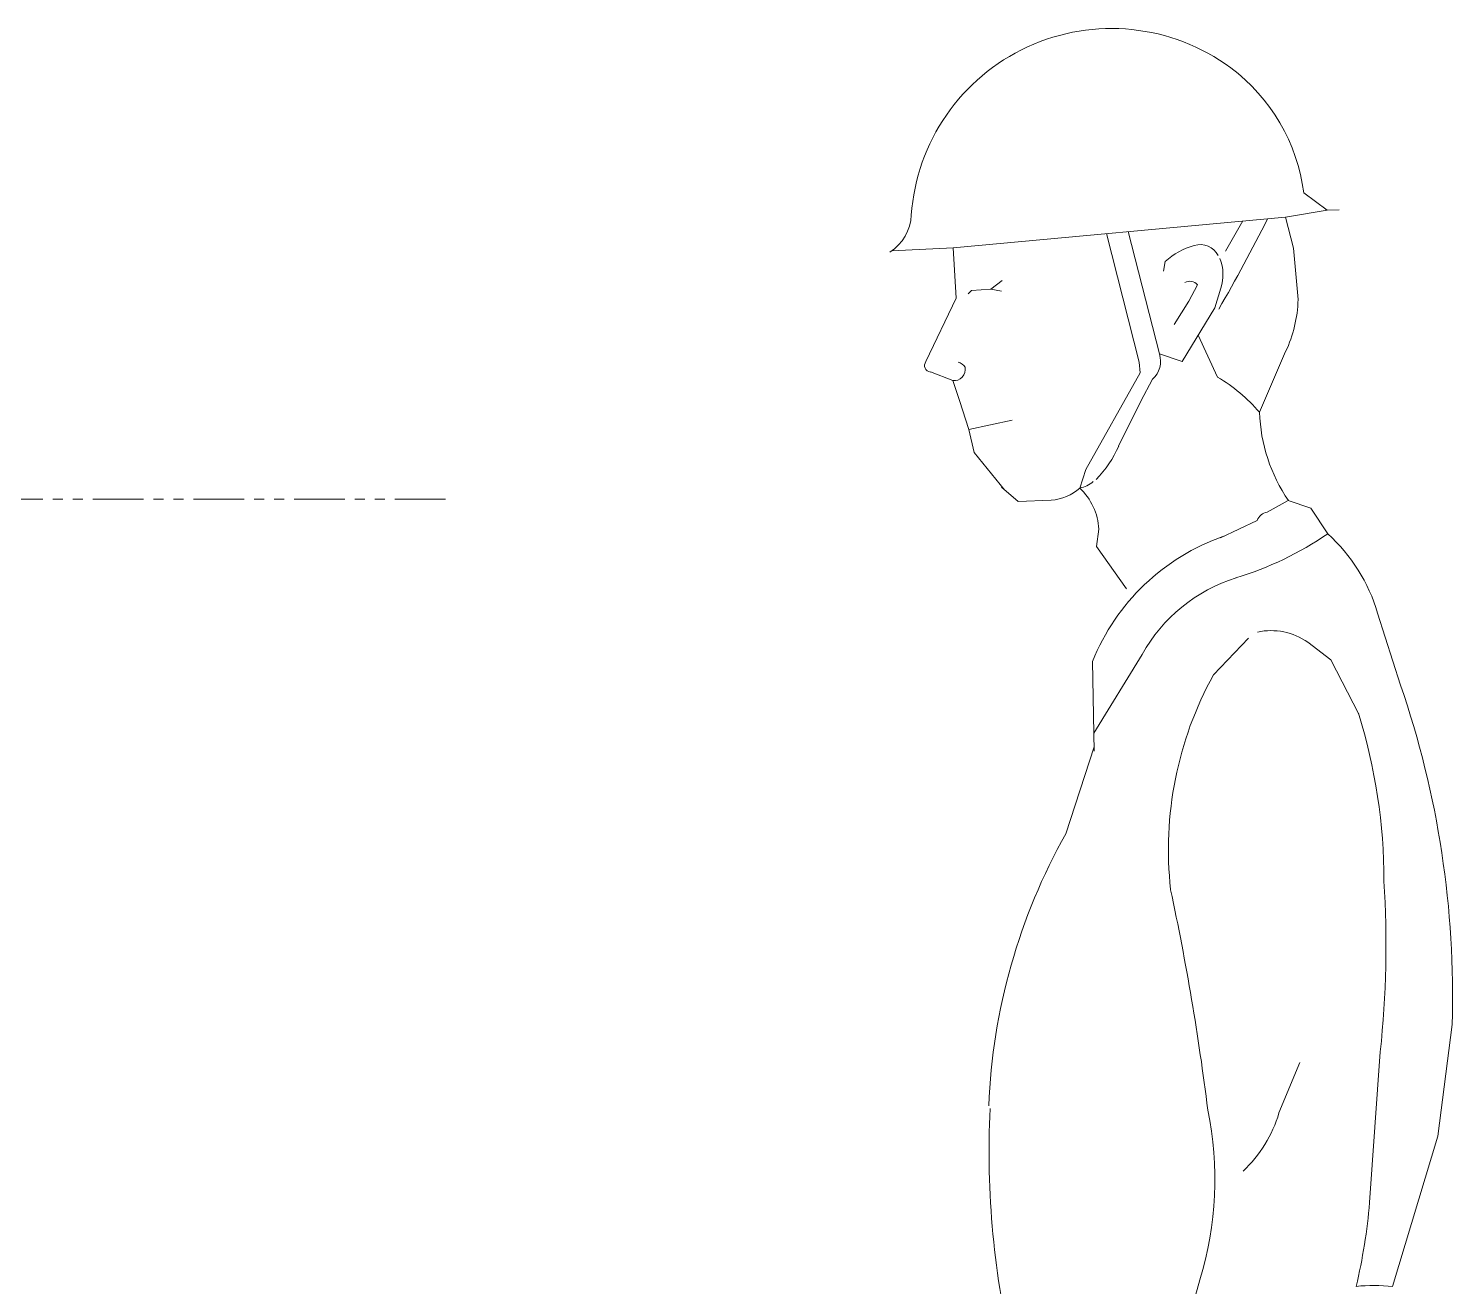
# Model space of a CAD drawing. Header units: millimetres. Extents: x -211 to 45495, y 24 to 52952.
# Drawn here: x 9852 to 10747, y 34689 to 35480 of the extents above; entities that cross this region are included whole.
import ezdxf

# ---------------------------------------------------------------- set-up
doc = ezdxf.new("R2010")
doc.units = ezdxf.units.MM
doc.linetypes.add('PHANTOM', pattern=[63.3, 31.8, -6.3, 6.3, -6.3, 6.3, -6.3])
doc.layers.add('Layer2', color=7, linetype='Continuous')

# ---------------------------------------------------------------- blocks, each defined once
blk = doc.blocks.new('BLKF046')
at = {"layer": 'Layer2', "color": 7, "linetype": 'PHANTOM', "lineweight": 13}
blk.add_line((10113.79, 35184.27), (7913.79, 35184.27), dxfattribs=at)
blk = doc.blocks.new('BLKF191')
at = {"layer": 'Layer2', "color": 7, "linetype": 'Continuous', "lineweight": 13}
for p, q in [((10668.15, 35365.9), (10653.45, 35376.75)), ((10641.9, 35361.5), (10433.03, 35342.15)), ((10604.2, 35339.95), (10615.14, 35359)), ((10668.15, 35365.9), (10641.9, 35361.5)), ((10647.09, 35341.91), (10641.9, 35361.5)), ((10675.7, 35365.95), (10667.19, 35365.86)), ((10550.04, 35270.24), (10529.48, 35351.1)), ((10562.69, 35275.44), (10543.13, 35352.36)), ((10433.03, 35342.15), (10394.47, 35340.3)), ((10434.93, 35310.6), (10433.03, 35342.15)), ((10649.94, 35309.6), (10647.09, 35341.91)), ((10565.33, 35327.45), (10566.44, 35333.5)), ((10442.47, 35313.15), (10444.67, 35315.35)), ((10456.63, 35316.2), (10444.67, 35315.35)), ((10463.94, 35321.65), (10456.63, 35316.2)), ((10463.48, 35314.95), (10456.63, 35316.2)), ((10581.14, 35308.7), (10586.7, 35318.85)), ((10597.6, 35304.34), (10601.34, 35316.75)), ((10415.92, 35270.7), (10434.93, 35310.6)), ((10572.04, 35293.95), (10581.14, 35308.7)), ((10577.09, 35270.64), (10597.6, 35304.34)), ((10599.29, 35260.89), (10587.1, 35287.15)), ((10550.63, 35263.54), (10550.04, 35270.24)), ((10562.69, 35275.44), (10577.09, 35270.64)), ((10625.64, 35238.79), (10642.1, 35276.94)), ((10432.78, 35258.69), (10418.78, 35264.1)), ((10516.53, 35202.78), (10550.63, 35263.54)), ((10551.03, 35245.69), (10558.39, 35259.54)), ((10437.12, 35246.14), (10432.78, 35258.69)), ((10442.83, 35227.99), (10437.12, 35246.14)), ((10537.09, 35217.54), (10551.03, 35245.69)), ((10470.18, 35233.74), (10442.83, 35227.99)), ((10446.27, 35213.44), (10442.83, 35227.99)), ((10465.32, 35190.04), (10446.27, 35213.44)), ((10512.64, 35191.13), (10516.53, 35202.78)), ((10473.93, 35182.69), (10463.48, 35191.64)), ((10473.93, 35182.69), (10494.74, 35183.58)), ((10630.55, 35176.08), (10643.75, 35183.23)), ((10658, 35178.53), (10643.75, 35183.23)), ((10624.2, 35170.78), (10601.09, 35159.93)), ((10668.55, 35162.48), (10658, 35178.53)), ((10523.23, 35154.52), (10524.69, 35165.28)), ((10542.08, 35127.73), (10523.23, 35154.52)), ((10714.3, 35067.17), (10699.9, 35112.58)), ((10618.79, 35096.83), (10596.64, 35073.67)), ((10670.5, 35083.12), (10656.05, 35094.23)), ((10521.73, 35025.82), (10520.74, 35082.17)), ((10551.84, 35086.62), (10521.53, 35037.02)), ((10688.2, 35049.12), (10670.5, 35083.12)), ((10503.88, 34973.91), (10521.69, 35028.47)), ((10737.86, 34783.74), (10746.7, 34853.9)), ((10637.9, 34798.49), (10651.1, 34830.2)), ((10694.9, 34742.18), (10701.61, 34836.89)), ((10709.35, 34689.33), (10737.86, 34783.74)), ((10569.45, 34627.38), (10588.14, 34693.48))]:
    blk.add_line(p, q, dxfattribs=at)
for centre, radius, start, end in [((10532.59, 35353.8), 126.18, 53.53194, 175.93489), ((10537.89, 35361.9), 116.51, 7.30249, 53.24901), ((10377.17, 35364.31), 29.61, 303.08238, 356.9479), ((9749.99, 35799.51), 984.11, 329.7438, 333.50187), ((10596.24, 35300.9), 44.2, 105.36281, 132.46533), ((10588.44, 35331.4), 12.74, 27.47735, 107.76088), ((10575.89, 35325.15), 26.83, 341.69407, 22.66372), ((10581.79, 35314.7), 6.39, 40.49373, 118.71949), ((10566.54, 35312.44), 83.47, 334.84783, 358.03618), ((10419.12, 35268.15), 4.07, 141.18326, 265.58983), ((10433.93, 35262.6), 8.01, 34.08009, 73.26478), ((10548.74, 35270.7), 14.74, 310.75227, 18.80745), ((10433.68, 35265.64), 7.01, 262.44496, 11.6895), ((10546.53, 35171.28), 103.97, 40.47952, 59.51063), ((10731.76, 35242.69), 106.18, 182.09652, 214.05506), ((10475.08, 35244.24), 67.53, 315.09462, 336.73394), ((10493.13, 35212.34), 28.81, 273.22591, 312.6065), ((10486.02, 35163.03), 38.72, 3.33326, 46.59806), ((10509.63, 35208.33), 17.44, 279.93179, 311.18841), ((10632.04, 35167.83), 8.4, 100.23993, 159.49013), ((10551.63, 35331.6), 205.59, 286.74911, 304.65542), ((10594.69, 35081.27), 109.78, 16.54779, 47.69218), ((10647.99, 35031.42), 136.99, 109.16793, 158.25467), ((10641.7, 35036.57), 102.85, 107.41189, 150.87253), ((10632.9, 35061.37), 40.19, 54.87843, 102.23284), ((10796.06, 34963.86), 227.66, 151.15554, 186.32561), ((10150.4, 34872.4), 596.62, 358.21723, 19.05324), ((10346.51, 34944.06), 357.38, 359.99225, 17.17201), ((10835.81, 34787.54), 380.69, 150.68454, 177.68096), ((8958.66, 34595.22), 1647.34, 7.14804, 12.03503), ((10077.49, 34903.85), 627.69, 353.87518, 3.66722), ((11005.38, 34773.69), 549.76, 177.13496, 193.60172), ((10379.77, 34756.94), 217.81, 343.061, 11.47172), ((10558.39, 34822.1), 82.96, 313.39952, 343.44194), ((10336.16, 34772.49), 359.99, 346.65408, 355.17018), ((10697.56, 34569.77), 120.16, 84.37407, 95.29801)]:
    blk.add_arc(centre, radius, start, end, dxfattribs=at)

msp = doc.modelspace()

# ---------------------------------------------------------------- block references
at = {"layer": 'Layer2', "color": 7, "linetype": 'PHANTOM', "lineweight": 13}
msp.add_blockref('BLKF046', (0, 0), dxfattribs=at)
at = {"layer": 'Layer2', "color": 7, "linetype": 'Continuous', "lineweight": 13}
msp.add_blockref('BLKF191', (0, 0), dxfattribs=at)

doc.saveas('drawing.dxf')
